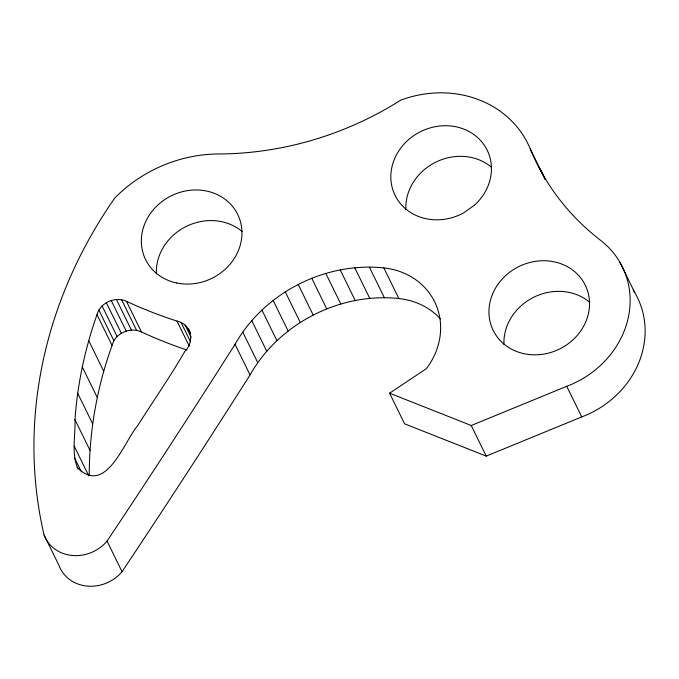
<?xml version="1.0" encoding="UTF-8"?>
<svg xmlns="http://www.w3.org/2000/svg" width="679" height="679" viewBox="0 0 679 679"><rect width="100%" height="100%" fill="white"/><g stroke="black" fill="none" stroke-linecap="round" stroke-linejoin="round"><path stroke-width="1.02" d="M78.06 469.104C71.083 453.614 75.607 436.037 74.97 419.69C77.491 383.864 85.045 348.514 97.004 314.657C100.263 302.613 115.226 296.095 126.438 301.298A465.522 417.339 -26.1 0 0 176.99 321.074C183.381 322.338 188.38 327.337 190.536 333.372M89.246 475.69C89.221 429.671 97.615 383.703 113.843 340.646C119.428 331.632 131.675 327.448 141.436 331.912A465.522 417.339 -26.1 0 0 186.793 349.982M383.847 267.925A71.957 64.505 -26.1 0 1 426.319 368.705L389.593 393.192L404.582 423.806L486.24 456.118L581.725 416.914L566.727 386.3A92.675 83.084 -26.1 0 0 600.525 240.281A272.491 244.287 -26.1 0 1 530.257 148.93A106.968 95.9 -26.1 0 0 400.805 100.11A313.579 281.114 -26.1 0 1 218.68 153.972A134.026 120.149 -26.1 0 0 114.819 197.962A466.388 418.111 -26.1 0 0 44.093 535.027A37.523 33.636 -26.1 0 0 72.084 555.464A37.523 33.636 -26.1 0 0 107.053 541.104C150.441 475.979 193.116 410.371 235.053 344.304C264.216 292.768 325.012 261.721 383.847 267.925L398.845 298.539A71.957 64.505 -26.1 0 1 440.391 318.875M44.093 535.027L59.09 565.641A37.523 33.636 -26.1 0 0 87.073 586.079A37.523 33.636 -26.1 0 0 122.05 571.718C165.438 506.593 208.113 440.985 250.05 374.91C279.213 323.374 340.009 292.335 398.845 298.539M389.593 393.192L471.243 425.504L566.727 386.3M77.151 467.245C105.686 496.935 124.291 441.078 137.735 425.529C153.352 400.865 170.081 376.862 184.73 351.603C190.697 345.755 192.785 336.037 188.261 328.729M619.783 262.035L634.78 292.649M530.257 148.93L545.254 179.536A106.968 95.9 -26.1 0 0 538.277 166.117M471.243 425.504L486.24 456.118M369.384 267.136L384.382 297.75M354.777 267.789L369.775 298.395M340.196 269.869L355.193 300.474M325.793 273.357L340.79 303.963M311.729 278.212L326.726 308.818M298.166 284.382L313.163 314.997M285.256 291.8L300.254 322.415M273.128 300.381L288.125 330.996M261.924 310.04L276.922 340.646M251.773 320.658L266.771 351.264M242.785 332.116L257.782 362.73M235.053 344.304L250.05 374.91M185.121 325.063L191.028 337.115M181.004 322.355L190.544 341.834M176.99 321.074L189.263 346.12M126.438 301.298L141.436 331.912M121.609 299.753L136.606 330.367M116.415 299.464L131.412 330.079M111.195 300.457L126.192 331.072M106.314 302.664L121.312 333.279M102.105 305.932L117.102 336.538M98.845 310.031L113.843 340.646M97.004 314.657L112.001 345.272M88.686 340.561L103.683 371.175M82.218 366.779L97.216 397.393M77.644 393.2L92.641 423.806M74.97 419.69L89.968 450.304M74.215 446.137L88.762 475.826M74.597 458.045L81.412 471.956M107.053 541.104L122.05 571.718M503.979 344.576A51.29 45.977 -26.1 0 1 533.881 297.164A51.29 45.977 -26.1 0 1 589.728 302.308M405.881 209.548A51.29 45.977 -26.1 0 1 435.808 162.137A51.29 45.977 -26.1 0 1 491.655 167.323M633.151 290.001A92.675 83.084 -26.1 0 1 581.725 416.914M156.399 273.883A51.29 45.977 -26.1 0 1 186.241 226.438A51.29 45.977 -26.1 0 1 242.106 231.522M474.366 205.287L463.46 212.985A51.29 45.977 -26.1 0 1 390.841 177.923A51.29 45.977 -26.1 0 1 461.321 128.204A51.29 45.977 -26.1 0 1 474.366 205.287M528.44 354.438A51.29 45.977 -26.1 0 0 587.182 289.738A51.29 45.977 -26.1 0 0 502.087 279.171A51.29 45.977 -26.1 0 0 528.44 354.438M176.693 282.99A51.29 45.977 -26.1 0 0 240.731 222.763A51.29 45.977 -26.1 0 0 157.536 205.321A51.29 45.977 -26.1 0 0 176.693 282.99"/></g></svg>
